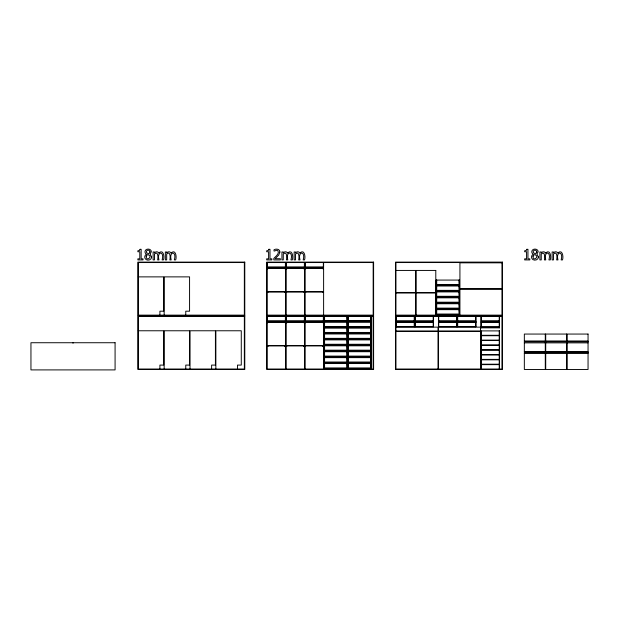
<?xml version="1.0" encoding="UTF-8"?>
<svg xmlns="http://www.w3.org/2000/svg" width="619" height="619" viewBox="0 0 619 619"><rect width="100%" height="100%" fill="white"/><g stroke="black" fill="none" stroke-linecap="round" stroke-linejoin="round"><path stroke-width="0.93" d="M501.994 262.812L459.925 262.812L459.925 288.756L501.994 288.756M267.129 266.928L285.661 266.928L285.661 262.549M267.129 267.454L285.661 267.454L285.661 268.027L267.129 268.027M267.129 268.507L285.661 268.507L285.661 291.603L267.129 291.603M285.212 268.507L285.22 268.948L284.972 268.507M395.951 270.433L415.806 270.433L415.806 292.563L395.951 292.563M138.3 276.879L163.718 276.879L163.718 311.187L159.903 311.187L159.903 315.133M436.178 284.461L436.441 280.074M459.538 284.461L459.275 280.074M436.178 284.988L436.441 285.552M459.538 284.988L459.275 285.552M501.994 289.189L459.925 289.189L459.925 315.133M436.178 290.373L436.441 285.993M459.538 290.373L459.275 285.993M436.178 290.899L436.441 291.472M459.538 290.899L459.275 291.472M267.129 292.036L285.661 292.036L285.661 315.133M267.818 292.036L267.57 292.478L267.586 292.036M395.951 293.004L415.806 293.004L415.806 315.133M436.178 296.292L436.441 291.905M459.538 296.292L459.275 291.905M436.178 296.818L436.441 297.383M459.538 296.818L459.275 297.383M436.178 302.204L436.441 297.824M459.538 302.204L459.275 297.824M436.178 302.73L436.441 303.302M459.538 302.73L459.275 303.302M436.178 308.123L436.441 303.736M459.538 308.123L459.275 303.736M436.178 308.649L436.441 309.214M459.538 308.649L459.275 309.214M436.178 314.034L436.441 309.655M459.538 314.034L459.275 309.655M436.178 314.56L436.441 315.133M459.538 314.56L459.275 315.133M324.047 320.611L324.31 316.224M347.406 320.611L347.143 316.224M347.839 320.611L348.102 316.224M371.199 320.611L370.936 316.224M267.129 320.828L285.661 320.828L285.661 316.448M395.951 320.828L414.49 320.828L414.49 316.448M324.047 321.137L324.31 321.702M347.406 321.137L347.143 321.702M347.839 321.137L348.102 321.702M371.199 321.137L370.936 321.702M267.129 321.354L285.661 321.354L285.661 321.926L267.129 321.926M395.951 321.354L414.49 321.354L414.49 321.926L395.951 321.926M267.129 322.406L285.661 322.406L285.661 345.495L267.129 345.495M395.951 322.36L414.49 322.36L414.49 326.739L395.951 326.739M286.798 322.406L286.798 322.839L286.551 322.406M324.047 326.523L324.31 322.143M347.406 326.523L347.143 322.143M347.839 326.523L348.102 322.143M371.199 326.523L370.936 322.143M324.047 327.049L324.31 327.621M347.406 327.049L347.143 327.621M347.839 327.049L348.102 327.621M371.199 327.049L370.936 327.621M395.951 327.134L438.02 327.134L438.02 330.995L395.951 330.995M138.3 330.77L163.718 330.77L163.718 365.086L159.903 365.086L159.903 369.025M395.951 331.428L438.02 331.428L438.02 369.025M324.047 332.442L324.31 328.055M347.406 332.442L347.143 328.055M347.839 332.442L348.102 328.055M371.199 332.442L370.936 328.055M324.047 332.968L324.31 333.533M347.406 332.968L347.143 333.533M347.839 332.968L348.102 333.533M371.199 332.968L370.936 333.533M324.047 338.353L324.31 333.974M347.406 338.353L347.143 333.974M347.839 338.353L348.102 333.974M371.199 338.353L370.936 333.974M324.047 338.879L324.31 339.452M347.406 338.879L347.143 339.452M347.839 338.879L348.102 339.452M371.199 338.879L370.936 339.452M524.339 341.115L545.285 341.115M545.718 341.115L566.664 341.115M567.105 341.115L588.05 341.115M524.339 342.864L545.285 342.864M545.718 342.864L566.664 342.864M567.105 342.864L588.05 342.864M324.047 344.272L324.31 339.885M347.406 344.272L347.143 339.885M347.839 344.272L348.102 339.885M371.199 344.272L370.936 339.885M324.047 344.798L324.31 345.363M347.406 344.798L347.143 345.363M347.839 344.798L348.102 345.363M371.199 344.798L370.936 345.363M267.129 345.936L285.661 345.936L285.661 369.025M267.818 345.936L267.818 346.377L267.578 345.936M285.212 345.936L284.972 346.377L285.073 345.936M304.192 345.936L303.944 346.377L303.944 345.936M324.047 350.184L324.31 345.804M347.406 350.184L347.143 345.804M347.839 350.184L348.102 345.804M371.199 350.184L370.936 345.804M324.047 350.71L324.31 351.283M347.406 350.71L347.143 351.283M347.839 350.71L348.102 351.283M371.199 350.71L370.936 351.283M524.339 351.762L545.285 351.762M545.718 351.762L566.664 351.762M567.105 351.762L588.05 351.762M524.339 353.519L545.285 353.519M545.718 353.519L566.664 353.519M567.105 353.519L588.05 353.519M324.047 356.103L324.31 351.716M347.406 356.103L347.143 351.716M347.839 356.103L348.102 351.716M371.199 356.103L370.936 351.716M324.047 356.629L324.31 357.194M347.406 356.629L347.143 357.194M347.839 356.629L348.102 357.194M371.199 356.629L370.936 357.194M324.047 362.014L324.31 357.635M347.406 362.014L347.143 357.635M347.839 362.014L348.102 357.635M371.199 362.014L370.936 357.635M324.047 362.541L324.31 363.113M347.406 362.541L347.143 363.113M347.839 362.541L348.102 363.113M371.199 362.541L370.936 363.113M324.047 367.934L324.31 363.546M347.406 367.934L347.143 363.546M347.839 367.934L348.102 363.546M371.199 367.934L370.936 363.546M324.047 368.46L324.31 369.025M347.406 368.46L347.143 369.025M347.839 368.46L348.102 369.025M371.199 368.46L370.936 369.025M499.494 316.448L499.494 320.828L480.963 320.828L480.963 316.448M499.494 369.025L499.494 364.645L480.963 364.645L480.963 369.025M499.231 316.448L499.231 321.926M499.231 322.36L499.231 327.838M499.231 330.902L499.231 335.289M499.231 335.722L499.231 340.11M499.231 340.543L499.231 344.93M499.231 345.363L499.231 349.75M499.231 350.184L499.231 354.571M499.231 355.004L499.231 359.384M499.231 359.825L499.231 364.204M499.231 364.645L499.231 369.025M481.218 316.448L481.218 321.926M481.218 322.36L481.218 327.838M481.218 330.902L481.218 335.289M481.218 335.722L481.218 340.11M481.218 340.543L481.218 344.93M481.218 345.363L481.218 349.75M481.218 350.184L481.218 354.571M481.218 355.004L481.218 359.384M481.218 359.825L481.218 364.204M481.218 364.645L481.218 369.025M480.522 369.025L480.522 331.428L438.453 331.428L438.453 369.025M475.965 316.448L475.965 320.828L457.426 320.828L457.426 316.448M475.702 316.448L475.702 321.926M475.702 322.36L475.702 326.739M459.538 315.133L459.538 309.655L436.178 309.655L436.178 315.133M459.012 280.074L459.012 284.461L436.704 284.461L436.704 280.074M459.012 285.552L459.012 284.988L436.704 284.988L436.704 285.552M459.012 285.993L459.012 290.373L436.704 290.373L436.704 285.993M459.012 291.472L459.012 290.899L436.704 290.899L436.704 291.472M459.012 291.905L459.012 296.292L436.704 296.292L436.704 291.905M459.012 297.383L459.012 296.818L436.704 296.818L436.704 297.383M459.012 297.824L459.012 302.204L436.704 302.204L436.704 297.824M459.012 303.302L459.012 302.73L436.704 302.73L436.704 303.302M459.012 303.736L459.012 308.123L436.704 308.123L436.704 303.736M459.012 309.214L459.012 308.649L436.704 308.649L436.704 309.214M459.012 309.655L459.012 314.034L436.704 314.034L436.704 309.655M459.012 315.133L459.012 314.56L436.704 314.56L436.704 315.133M457.689 316.448L457.689 321.926M457.689 322.36L457.689 326.739M456.992 316.448L456.992 320.828L438.453 320.828L438.453 316.448M456.729 316.448L456.729 321.926M456.729 322.36L456.729 326.739M438.716 316.448L438.716 321.926M438.716 322.36L438.716 326.739M435.791 315.133L435.791 293.004L415.945 293.004L415.945 315.133M433.462 316.448L433.462 320.828L414.923 320.828L414.923 316.448M433.199 316.448L433.199 321.926M433.199 322.36L433.199 326.739M415.187 316.448L415.187 321.926M415.187 322.36L415.187 326.739M414.227 316.448L414.227 321.926M414.227 322.36L414.227 326.739M396.214 316.448L396.214 321.926M396.214 322.36L396.214 326.739M371.199 369.025L371.199 363.546L347.839 363.546L347.839 369.025M370.673 316.224L370.673 320.611L348.365 320.611L348.365 316.224M370.673 321.702L370.673 321.137L348.365 321.137L348.365 321.702M370.673 322.143L370.673 326.523L348.365 326.523L348.365 322.143M370.673 327.621L370.673 327.049L348.365 327.049L348.365 327.621M370.673 328.055L370.673 332.442L348.365 332.442L348.365 328.055M370.673 333.533L370.673 332.968L348.365 332.968L348.365 333.533M370.673 333.974L370.673 338.353L348.365 338.353L348.365 333.974M370.673 339.452L370.673 338.879L348.365 338.879L348.365 339.452M370.673 339.885L370.673 344.272L348.365 344.272L348.365 339.885M370.673 345.363L370.673 344.798L348.365 344.798L348.365 345.363M370.673 345.804L370.673 350.184L348.365 350.184L348.365 345.804M370.673 351.283L370.673 350.71L348.365 350.71L348.365 351.283M370.673 351.716L370.673 356.103L348.365 356.103L348.365 351.716M370.673 357.194L370.673 356.629L348.365 356.629L348.365 357.194M370.673 357.635L370.673 362.014L348.365 362.014L348.365 357.635M370.673 363.113L370.673 362.541L348.365 362.541L348.365 363.113M370.673 363.546L370.673 367.934L348.365 367.934L348.365 363.546M370.673 369.025L370.673 368.46L348.365 368.46L348.365 369.025M347.406 369.025L347.406 363.546L324.047 363.546L324.047 369.025M346.88 316.224L346.88 320.611L324.573 320.611L324.573 316.224M346.88 321.702L346.88 321.137L324.573 321.137L324.573 321.702M346.88 322.143L346.88 326.523L324.573 326.523L324.573 322.143M346.88 327.621L346.88 327.049L324.573 327.049L324.573 327.621M346.88 328.055L346.88 332.442L324.573 332.442L324.573 328.055M346.88 333.533L346.88 332.968L324.573 332.968L324.573 333.533M346.88 333.974L346.88 338.353L324.573 338.353L324.573 333.974M346.88 339.452L346.88 338.879L324.573 338.879L324.573 339.452M346.88 339.885L346.88 344.272L324.573 344.272L324.573 339.885M346.88 345.363L346.88 344.798L324.573 344.798L324.573 345.363M346.88 345.804L346.88 350.184L324.573 350.184L324.573 345.804M346.88 351.283L346.88 350.71L324.573 350.71L324.573 351.283M346.88 351.716L346.88 356.103L324.573 356.103L324.573 351.716M346.88 357.194L346.88 356.629L324.573 356.629L324.573 357.194M346.88 357.635L346.88 362.014L324.573 362.014L324.573 357.635M346.88 363.113L346.88 362.541L324.573 362.541L324.573 363.113M346.88 363.546L346.88 367.934L324.573 367.934L324.573 363.546M346.88 369.025L346.88 368.46L324.573 368.46L324.573 369.025M323.613 262.549L323.613 266.928L305.074 266.928L305.074 262.549M323.613 315.133L323.613 292.036L305.074 292.036L305.074 315.133M323.613 316.448L323.613 320.828L305.074 320.828L305.074 316.448M323.613 369.025L323.613 345.936L305.074 345.936L305.074 369.025M323.35 262.549L323.35 268.027M323.35 316.448L323.35 321.926M323.164 345.936L322.917 346.377L322.917 345.936M323.017 268.948L322.956 268.507M323.017 292.478L322.917 292.036M323.017 322.839L322.986 322.406M323.048 345.936L323.017 346.377M305.778 292.036L305.523 292.478L305.523 292.036M305.585 268.948L305.562 268.507M305.585 292.036L305.654 292.478M305.654 322.839L305.515 322.406M305.585 346.377L305.523 345.936M305.337 262.549L305.337 268.027M305.337 316.448L305.337 321.926M304.633 262.549L304.633 266.928L286.102 266.928L286.102 262.549M304.633 315.133L304.633 292.036L286.102 292.036L286.102 315.133M304.633 316.448L304.633 320.828L286.102 320.828L286.102 316.448M304.633 369.025L304.633 345.936L286.102 345.936L286.102 369.025M304.37 262.549L304.37 268.027M304.37 316.448L304.37 321.926M304.169 268.507L304.192 268.948L303.96 268.507M304.2 322.406L304.169 322.839L303.944 322.406M304.045 268.507L304.076 268.948M304.076 292.478L303.96 292.036M304.107 322.406L304.045 322.839M304.107 345.936L304.138 346.377M286.798 268.507L286.798 268.948L286.543 268.507M286.79 345.936L286.551 346.377L286.589 345.936M286.643 268.507L286.682 268.948M286.682 292.478L286.589 292.036M286.713 322.406L286.744 322.839M286.713 345.936L286.682 346.377M286.365 262.549L286.365 268.027M286.365 316.448L286.365 321.926M285.398 262.549L285.398 268.027M285.398 316.448L285.398 321.926M285.22 292.036L285.212 292.478L284.964 292.036M285.166 268.507L285.197 268.948M285.166 292.036L285.104 292.478M285.104 322.839L284.988 322.406M285.104 345.936L285.197 346.377M267.671 268.948L267.64 268.507M267.71 292.036L267.795 292.478M267.671 322.839L267.64 322.406M267.741 345.936L267.795 346.377M267.393 262.549L267.393 268.027M267.393 316.448L267.393 321.926M237.464 369.025L237.464 365.086L241.278 365.086L241.278 330.77L215.861 330.77L215.861 369.025M211.613 369.025L211.613 365.086L215.42 365.086L215.42 330.77L190.01 330.77L190.01 369.025M185.762 315.133L185.762 311.187L189.569 311.187L189.569 276.879L164.159 276.879L164.159 315.133M185.762 369.025L185.762 365.086L189.569 365.086L189.569 330.77L164.159 330.77L164.159 369.025M73.019 342.733L73.019 343.259M149.968 251.801L148.908 253.929L146.974 252.954A1.517 1.517 0 0 1 146.409 251.716C146.386 249.596 150.061 249.681 149.968 251.801M536.766 251.801L535.706 253.929L533.771 252.954A1.517 1.517 0 0 1 533.199 251.716C533.176 249.596 536.851 249.681 536.766 251.801M151.624 256.97C151.74 260.46 146.2 261.365 144.962 258.239C144.343 256.753 145.039 254.927 146.525 254.27C145.078 253.566 144.498 251.616 145.496 250.316A3.041 3.041 0 0 1 146.912 249.295C148.722 248.614 151.407 249.581 151.361 251.794C149.527 254.378 150.363 254.394 151.624 256.97M538.422 256.97C538.538 260.46 532.99 261.365 531.752 258.239C531.133 256.753 531.837 254.927 533.315 254.27C531.868 253.566 531.288 251.616 532.286 250.316A3.041 3.041 0 0 1 533.71 249.295C535.52 248.614 538.197 249.581 538.159 251.794C536.317 254.378 537.153 254.394 538.422 256.97M146.239 256.204C145.945 262.642 154.054 255.662 147.376 254.626L146.239 256.204M533.029 256.204C532.735 262.642 540.851 255.662 534.166 254.626L533.029 256.204M279.896 252.034L278.712 255.067L275.13 258.703L280.337 258.703L280.337 259.918L273.807 259.918L273.807 258.433C275.532 256.398 279.711 253.86 277.923 250.772C276.554 248.908 273.188 253.086 274.024 249.759C276.105 248.513 280.012 248.977 279.896 252.034M140.049 249.302L139.468 250.471L137.867 250.78L137.867 251.747L139.786 251.747L139.786 258.843L137.867 258.843L137.867 259.918L143.028 259.918L143.028 258.843L141.147 258.843L141.147 249.302L140.049 249.302M268.87 249.302L268.29 250.471L266.688 250.78L266.688 251.747L268.607 251.747L268.607 258.843L266.688 258.843L266.688 259.918L271.849 259.918L271.849 258.843L269.977 258.843L269.977 249.302L268.87 249.302M526.839 249.302L526.258 250.471L524.657 250.78L524.657 251.747L526.576 251.747L526.576 258.843L524.657 258.843L524.657 259.918L529.818 259.918L529.818 258.843L527.945 258.843L527.945 249.302L526.839 249.302M481.652 335.722L480.963 335.722L480.963 340.11L499.494 340.11L499.494 335.722L481.652 335.722M481.652 359.825L480.963 359.825L480.963 364.204L499.494 364.204L499.494 359.825L481.652 359.825M159.3 252.537L158.704 253.132C158.046 251.299 155.485 251.476 154.456 252.862L154.456 251.979L153.117 251.979L153.117 259.918L154.456 259.918L154.456 253.991C158.278 250.463 158.209 257.883 157.621 259.918L158.959 259.918C156.483 251.02 164.801 250.718 162.132 259.918L163.462 259.918C164.538 257.427 163.756 249.264 159.3 252.537M171.525 252.537L170.929 253.132C170.271 251.299 167.71 251.476 166.681 252.862L166.681 251.979L165.343 251.979L165.343 259.918L166.681 259.918L166.681 253.991C170.504 250.463 170.434 257.883 169.846 259.918L171.184 259.918C168.708 251.02 177.019 250.718 174.357 259.918L175.688 259.918C176.763 257.427 175.982 249.264 171.525 252.537M288.121 252.537L287.526 253.132C286.876 251.299 284.314 251.476 283.278 252.862L283.278 251.979L281.939 251.979L281.939 259.918L283.278 259.918L283.278 253.991C287.1 250.463 287.038 257.883 286.45 259.918L287.781 259.918C285.305 251.02 293.623 250.718 290.953 259.918L292.292 259.918C293.36 257.427 292.578 249.264 288.121 252.537M300.347 252.537L299.751 253.132C299.101 251.299 296.54 251.476 295.503 252.862L295.503 251.979L294.164 251.979L294.164 259.918L295.503 259.918L295.503 253.991C299.325 250.463 299.256 257.883 298.675 259.918L300.006 259.918C297.53 251.02 305.848 250.718 303.178 259.918L304.517 259.918C305.585 257.427 304.803 249.264 300.347 252.537M546.097 252.537L545.494 253.132C544.844 251.299 542.283 251.476 541.246 252.862L541.246 251.979L539.907 251.979L539.907 259.918L541.246 259.918L541.246 253.991C545.068 250.463 545.006 257.883 544.418 259.918L545.749 259.918C543.273 251.02 551.591 250.718 548.921 259.918L550.26 259.918C551.328 257.427 550.546 249.264 546.097 252.537M558.315 252.537L557.719 253.132C557.069 251.299 554.508 251.476 553.471 252.862L553.471 251.979L552.133 251.979L552.133 259.918L553.471 259.918L553.471 253.991C557.293 250.463 557.232 257.883 556.643 259.918L557.974 259.918C555.498 251.02 563.816 250.718 561.147 259.918L562.485 259.918C563.553 257.427 562.772 249.264 558.315 252.537M244.784 262.108L137.867 262.108L137.867 315.566L244.784 315.566L244.784 262.108M373.605 262.108L266.688 262.108L266.688 315.566L373.605 315.566L373.605 262.108M502.427 262.108L395.518 262.108L395.518 315.566L502.427 315.566L502.427 262.108M244.343 262.549L138.3 262.549L138.3 315.133L244.343 315.133L244.343 262.549M373.164 262.549L267.129 262.549L267.129 315.133L373.164 315.133L373.164 262.549M501.994 262.549L395.951 262.549L395.951 315.133L501.994 315.133L501.994 262.549M304.633 267.454L286.102 267.454L286.102 268.027L304.633 268.027L304.633 267.454M323.613 267.454L305.074 267.454L305.074 268.027L323.613 268.027L323.613 267.454M304.633 268.507L286.102 268.507L286.102 291.603L304.633 291.603L304.633 268.507M323.613 268.507L305.074 268.507L305.074 291.603L323.613 291.603L323.613 268.507M435.791 270.433L415.945 270.433L415.945 292.563L435.791 292.563L435.791 270.433M459.538 280.074L436.178 280.074L436.178 285.552L459.538 285.552L459.538 280.074M459.538 285.993L436.178 285.993L436.178 291.472L459.538 291.472L459.538 285.993M459.538 291.905L436.178 291.905L436.178 297.383L459.538 297.383L459.538 291.905M459.538 297.824L436.178 297.824L436.178 303.302L459.538 303.302L459.538 297.824M459.538 303.736L436.178 303.736L436.178 309.214L459.538 309.214L459.538 303.736M244.784 316.007L137.867 316.007L137.867 369.466L244.784 369.466L244.784 316.007M373.605 316.007L266.688 316.007L266.688 369.466L373.605 369.466L373.605 316.007M502.427 316.007L395.518 316.007L395.518 369.466L502.427 369.466L502.427 316.007M347.406 316.224L324.047 316.224L324.047 321.702L347.406 321.702L347.406 316.224M371.199 316.224L347.839 316.224L347.839 321.702L371.199 321.702L371.199 316.224M244.343 316.448L138.3 316.448L138.3 369.025L244.343 369.025L244.343 316.448M373.164 316.448L267.129 316.448L267.129 369.025L373.164 369.025L373.164 316.448M501.994 316.448L395.951 316.448L395.951 369.025L501.994 369.025L501.994 316.448M304.633 321.354L286.102 321.354L286.102 321.926L304.633 321.926L304.633 321.354M323.613 321.354L305.074 321.354L305.074 321.926L323.613 321.926L323.613 321.354M433.462 321.354L414.923 321.354L414.923 321.926L433.462 321.926L433.462 321.354M456.992 321.354L438.453 321.354L438.453 321.926L456.992 321.926L456.992 321.354M475.965 321.354L457.426 321.354L457.426 321.926L475.965 321.926L475.965 321.354M499.494 321.354L480.963 321.354L480.963 321.926L499.494 321.926L499.494 321.354M347.406 322.143L324.047 322.143L324.047 327.621L347.406 327.621L347.406 322.143M371.199 322.143L347.839 322.143L347.839 327.621L371.199 327.621L371.199 322.143M304.633 322.406L286.102 322.406L286.102 345.495L304.633 345.495L304.633 322.406M323.613 322.406L305.074 322.406L305.074 345.495L323.613 345.495L323.613 322.406M433.462 322.36L414.923 322.36L414.923 326.739L433.462 326.739L433.462 322.36M456.992 322.36L438.453 322.36L438.453 326.739L456.992 326.739L456.992 322.36M475.965 322.36L457.426 322.36L457.426 326.739L475.965 326.739L475.965 322.36M499.494 322.36L480.963 322.36L480.963 326.739L499.494 326.739L499.494 322.36M480.522 327.134L438.453 327.134L438.453 330.995L480.522 330.995L480.522 327.134M499.494 327.265L480.963 327.265L480.963 327.838L499.494 327.838L499.494 327.265M347.406 328.055L324.047 328.055L324.047 333.533L347.406 333.533L347.406 328.055M371.199 328.055L347.839 328.055L347.839 333.533L371.199 333.533L371.199 328.055M499.494 330.902L480.963 330.902L480.963 335.289L499.494 335.289L499.494 330.902M347.406 333.974L324.047 333.974L324.047 339.452L347.406 339.452L347.406 333.974M371.199 333.974L347.839 333.974L347.839 339.452L371.199 339.452L371.199 333.974M545.285 334.059L524.339 334.059L524.339 341.332L545.285 341.332L545.285 334.059M566.664 334.059L545.718 334.059L545.718 341.332L566.664 341.332L566.664 334.059M588.05 334.059L567.105 334.059L567.105 341.332L588.05 341.332L588.05 334.059M347.406 339.885L324.047 339.885L324.047 345.363L347.406 345.363L347.406 339.885M371.199 339.885L347.839 339.885L347.839 345.363L371.199 345.363L371.199 339.885M499.494 340.543L480.963 340.543L480.963 344.93L499.494 344.93L499.494 340.543M545.285 341.773L524.339 341.773L524.339 351.979L545.285 351.979L545.285 341.773M566.664 341.773L545.718 341.773L545.718 351.979L566.664 351.979L566.664 341.773M588.05 341.773L567.105 341.773L567.105 351.979L588.05 351.979L588.05 341.773M115.08 342.733L30.95 342.733L30.95 369.907L115.08 369.907L115.08 342.733M499.494 345.363L480.963 345.363L480.963 349.75L499.494 349.75L499.494 345.363M347.406 345.804L324.047 345.804L324.047 351.283L347.406 351.283L347.406 345.804M371.199 345.804L347.839 345.804L347.839 351.283L371.199 351.283L371.199 345.804M499.494 350.184L480.963 350.184L480.963 354.571L499.494 354.571L499.494 350.184M347.406 351.716L324.047 351.716L324.047 357.194L347.406 357.194L347.406 351.716M371.199 351.716L347.839 351.716L347.839 357.194L371.199 357.194L371.199 351.716M545.285 352.42L524.339 352.42L524.339 369.466L545.285 369.466L545.285 352.42M566.664 352.42L545.718 352.42L545.718 369.466L566.664 369.466L566.664 352.42M588.05 352.42L567.105 352.42L567.105 369.466L588.05 369.466L588.05 352.42M499.494 355.004L480.963 355.004L480.963 359.384L499.494 359.384L499.494 355.004M347.406 357.635L324.047 357.635L324.047 363.113L347.406 363.113L347.406 357.635M371.199 357.635L347.839 357.635L347.839 363.113L371.199 363.113L371.199 357.635"/></g></svg>
